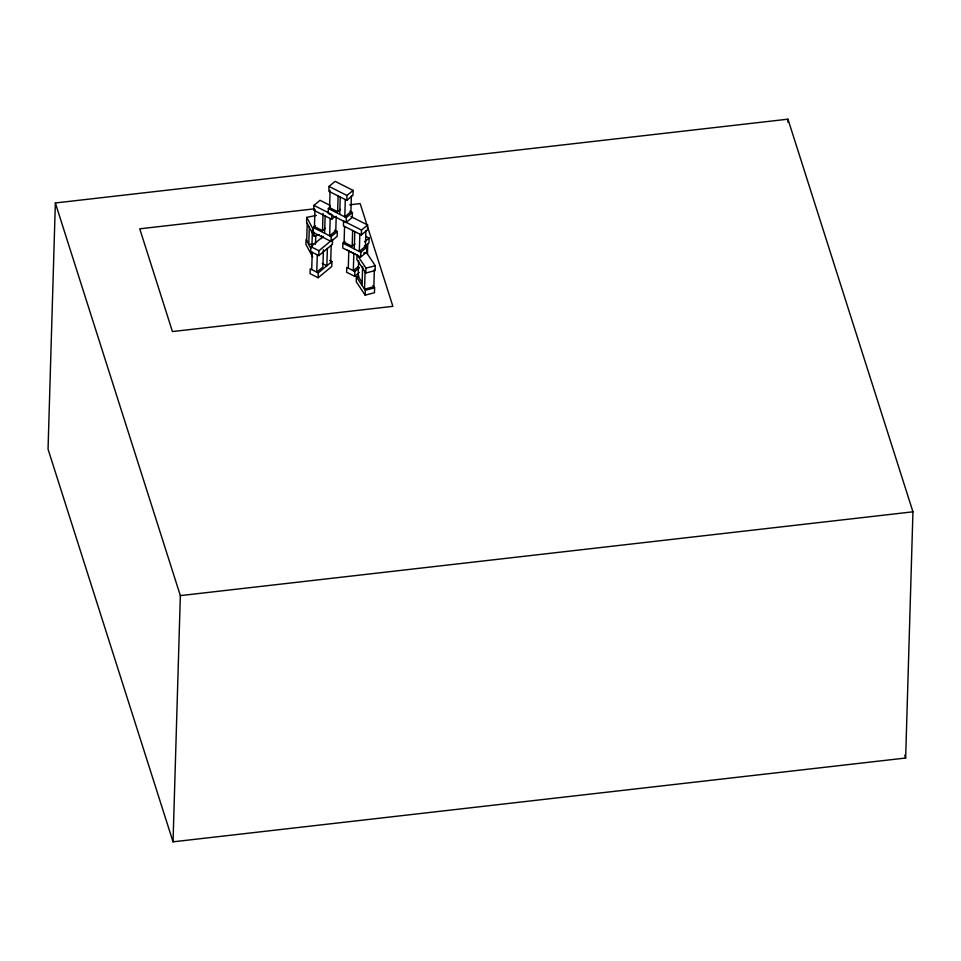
<?xml version="1.0" encoding="UTF-8"?>
<svg xmlns="http://www.w3.org/2000/svg" width="961" height="961" viewBox="0 0 961 961"><rect width="100%" height="100%" fill="white"/><g stroke="black" fill="none" stroke-linecap="round" stroke-linejoin="round"><path stroke-width="1.44" d="M55.354 202.975L48.05 449.183L173.04 841.824L905.646 758.025L912.95 511.817L787.96 119.176L55.354 202.975L180.344 595.616L173.04 841.824M316.301 215.408L306.727 217.378L306.583 222.231L313.983 236.01L319.448 234.892M306.691 240.67L307.208 223.396M309.286 227.276L308.769 244.55L312.878 243.698M323.34 236.346L310.859 246.677L310.715 251.542L318.8 255.614L332.41 244.334L332.554 239.481L318.944 250.761L318.8 255.614M311.917 246.665L312.385 230.832M311.724 269.585L312.229 252.311M315.28 225.823L313.238 227.517L313.094 232.37L331.028 241.427L337.155 236.346L337.299 231.493L334.74 230.196M330.272 205.486L320.025 200.308L313.899 205.378L313.754 210.243L331.689 219.288L334.752 216.754M313.983 236.01L314.091 232.37M314.956 209.33L314.451 226.604L322.524 230.676L325.395 228.298M315.496 244.226L315.761 235.589M317.286 254.845L316.77 272.119L322.896 267.05L323.413 249.776M318.283 272.888L310.211 268.816L310.067 273.669L318.139 277.753L318.283 272.888L331.893 261.608L329.587 260.455M321.611 238.676L321.695 235.793M322.524 230.676L323.028 213.402M324.614 233.259L325.13 215.985M330.404 206.867L328.362 208.561L328.218 213.414L346.152 222.471L352.279 217.39L352.423 212.537L349.864 211.24M329.01 186.422L328.866 191.287L346.813 200.332L352.939 195.263L353.083 190.41L335.149 181.353L329.01 186.422L346.957 195.479L346.813 200.332M327.365 248.503L326.86 265.777L322.247 263.446M330.079 190.374L329.575 207.648L337.647 211.72L340.518 209.342M330.176 218.531L329.659 235.805L335.785 230.724L336.218 216.333M331.028 241.427L331.173 236.562L337.299 231.493M331.689 219.288L331.833 214.435L313.899 205.378M330.692 262.605L331.197 245.331M331.893 261.608L331.749 266.473L318.139 277.753M337.647 211.72L338.116 195.888M339.738 214.303L340.254 197.029M344.939 241.463L342.897 243.145L342.753 248.01L360.687 257.055L366.814 251.986L366.958 247.133L364.399 245.836M345.299 199.576L344.783 216.85L350.909 211.768L351.378 195.936M344.567 226.4L344.098 242.244L352.17 246.316L355.041 243.938M346.152 222.471L346.296 217.606L352.423 212.537M348.278 268.143L348.795 250.869M352.17 246.316L352.651 230.472M353.84 253.416L353.324 270.69L358.429 266.461M354.273 248.887L354.789 231.613M354.837 271.458L346.765 267.386L346.621 272.239L354.693 276.312L354.837 271.458L359.378 267.699M359.042 276.167L356.387 276.852L356.243 281.717L365.156 295.147L374.466 292.733L374.61 287.868L372.988 285.429M358.621 260.623L358.153 276.456L362.165 282.498M359.834 234.16L359.318 251.434L365.444 246.364L365.913 230.532M360.687 257.055L360.831 252.202L366.958 247.133M361.492 230.063L343.545 221.018L343.401 225.871L361.348 234.928L361.492 230.063L367.619 224.994L350.957 216.585M362.045 285.369L362.633 266.665M365.06 271.879L364.555 289.153L373.853 286.738L374.37 269.464M365.156 295.147L365.3 290.282L356.387 276.852M365.817 273.008L365.961 268.155L357.048 254.725L356.903 259.578L365.817 273.008L375.126 270.594L375.27 265.741L366.345 252.311L363.69 252.995M367.619 224.994L367.474 229.847L361.348 234.928M367.462 253.968L367.763 243.902M365.648 236.298L369.108 238.052L368.964 242.905L364.435 246.665M787.876 122.155L787.96 119.176M346.957 195.479L353.083 190.41M364.579 241.812L369.108 238.052M354.693 276.312L359.234 272.552M365.961 268.155L375.27 265.741M365.3 290.282L374.61 287.868M313.995 208.885L139.741 228.814L172.439 331.557L392.881 306.343L360.171 203.6L349.744 204.789M180.344 595.616L912.95 511.817M328.362 208.561L346.296 217.606M313.238 227.517L331.173 236.562M342.897 243.145L360.831 252.202M347.281 250.112L355.354 254.184M310.859 246.677L318.944 250.761M306.727 217.378L313.454 229.907M310.775 248.274L306.066 239.505L305.922 244.37L312.649 256.887M904.733 755.178L905.646 758.025"/></g></svg>
